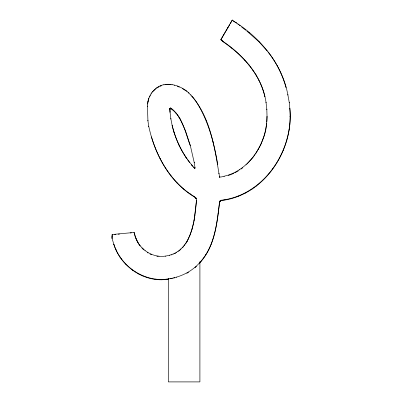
<?xml version="1.0" encoding="UTF-8"?>
<svg xmlns="http://www.w3.org/2000/svg" width="402" height="402" viewBox="0 0 402 402"><rect width="100%" height="100%" fill="white"/><g stroke="black" fill="none" stroke-linecap="round" stroke-linejoin="round"><path stroke-width="0.6" d="M168.825 279.043C145.248 283.495 120.831 267.044 113.866 244.466L113.826 244.135C120.66 266.189 143.861 282.179 166.986 279.088C180.011 277.541 192.588 271.561 200.905 261.245C214.763 245.28 216.944 223.271 219.402 203.166C219.598 202.105 219.799 200.598 221.035 200.261C264.199 195.377 293.802 150.026 289.827 108.46L289.867 108.791C293.842 150.358 264.24 195.714 221.075 200.593C219.839 200.93 219.638 202.437 219.442 203.497C216.969 224.291 214.537 247.361 199.382 263.29M195.04 168.086L194.221 162.363L194.261 162.694L190.312 145.504L185.478 130.771L180.076 118.922L177.523 114.831L174.418 111.138L171.031 108.218L170.317 108.143L169.9 108.666L170.051 112.203L169.85 109.671L169.89 110.002M196.392 200.814L196.417 200.256L196.432 201.146L196.392 200.814C194.684 220.809 191.704 250.938 167.403 255.727C152.152 259.34 136.735 247.768 134.152 232.652L136.188 238.904L138.74 244.094M113.866 244.466L112.032 238.296L112.073 238.627L112.178 234.522L134.012 232.467M112.178 234.522L112.007 237.557L111.967 237.225M219.778 177.202C219.452 176.508 219.778 176.986 220.12 177.031C222.688 176.975 225.18 175.764 227.693 175.307C251.898 167.473 266.988 141.263 267.003 116.595L266.787 121.791M264.375 134.982L264.416 135.313L265.692 130.414L266.722 123.007M219.643 177.071L218.934 173.287L218.974 173.619C214.331 145.001 209.14 111.645 186.769 91.063C180.99 86.862 173.86 83.912 166.619 84.299C155.579 84.887 147.127 95.57 147.474 106.324L147.433 105.992L147.931 120.831L147.891 120.499L148.74 126.434L148.7 126.102C154.675 154.217 169.388 181.975 194.643 197.111C195.171 197.699 196.07 198.085 196.266 198.925C196.276 197.905 195.211 197.402 194.603 196.779C172.739 183.684 158.639 160.921 151.464 136.911L151.499 137.243M194.005 220.753L194.045 221.085L196.377 201.734M190.312 145.504L190.352 145.836C185.428 133.258 182.759 116.284 170.488 108.434C169.935 108.54 169.845 109.223 169.88 109.681L169.855 109.032M148.871 98.239L147.624 104.053L147.584 103.721M189.654 236.095L192.121 228.994L193.895 221.693M255.677 153.268L255.717 153.599L260.772 144.75L264.235 135.846M289.867 108.791L289.254 102.47L289.294 102.801L287.852 94.701L287.892 95.033C282.174 63.225 259.014 36.286 232.135 20.246L220.914 39.406L223.16 41.501C244.145 55.737 262.436 76.676 266.059 102.575L266.018 102.244L266.848 109.424L266.812 109.093L267.044 116.927M185.679 243.336L185.719 243.667L187.126 241.431L189.407 236.356M150.036 96.003L149.544 97.008L149.504 96.676M195.01 167.74L194.844 168.217L194.89 167.85M223.607 35.054L220.939 39.803L223.2 41.833C242.356 55.079 259.632 73.395 264.868 96.761L264.828 96.43M229.703 24.718L223.904 34.537L223.864 34.205M230.321 23.683L232.135 20.246M246.974 164.011L252.712 157.72L255.049 154.514M185.096 244.522L184.156 245.798L184.116 245.466M183.473 246.602L182.443 247.808L182.402 247.476M153.956 90.52L155.283 89.294M196.437 266.26L195.101 267.521L195.06 267.189M180.016 250.124L181.056 248.843M178.89 251.024L179.654 250.441M241.079 169.026L242.421 168.046L242.381 167.714M157.453 87.696L156.71 88.184L156.669 87.852M237.381 171.468L238.326 170.88M175.674 253.104L174.835 253.567L174.795 253.235M186.784 273.295L188.337 272.461L188.297 272.129M234.944 172.775L236.421 172.011M231.406 174.362L233.959 173.287M161.433 85.737L160.192 86.229L160.152 85.897M194.824 167.88L194.819 168.222M228.261 175.463L230.894 174.579L230.859 174.247M170.026 278.792L172.428 278.284M173.629 278.033L174.83 277.782M114.64 234.587L115.851 234.451M118.273 234.18L119.484 234.044M130.263 232.949L131.384 232.864M169.307 84.264L169.348 84.596L166.659 84.631L166.619 84.299M194.709 167.9L194.794 168.227M194.699 168.227C183.784 156.534 175.89 141.157 172.162 125.374L172.202 125.705C175.086 137.469 179.89 148.83 186.88 158.75M156.825 256.139L157.875 256.285M232.542 20.447L233.999 21.406M177.825 86.52L179.337 87.113M194.633 168.207L194.488 167.82M150.011 254.039L151.514 254.697L151.474 254.365M182.267 88.485L186.362 91.088M147.152 252.431L148.087 252.999M234.436 21.708L236.436 23.095L236.396 22.763M237.818 24.085L238.743 24.743L238.703 24.411M239.215 25.11L240.165 25.849M241.582 26.959L245.848 30.281M246.798 31.024L258.943 41.763L267.32 51.124M188.081 92.435L188.925 93.128L188.885 92.797M141.846 247.873L143.906 249.918M193.533 167.252L194.196 167.85M191.302 164.644L192.804 166.428M191.699 95.912L193.277 97.701M219.643 176.79L219.683 177.121M268.079 52.049L269.214 53.441L269.174 53.109M134.082 232.532L134.193 232.984M139.851 245.652L138.951 244.175M194.02 98.631L195.769 101.043M187.598 159.74L189.754 162.72L189.714 162.388M269.556 53.928C277.089 63.918 282.581 75.345 285.983 87.37L285.943 87.038M217.698 164.091L217.738 164.423C213.97 142.514 208.251 120.429 196.121 101.525L196.081 101.193M219.542 176.629L219.572 176.93M196.196 198.487L196.457 200.588M172.202 125.705L170.835 118.66L170.875 118.992L170.011 111.872M289.993 116.289L290.033 116.62M289.792 124.022L289.832 124.354M283.536 79.521L283.576 79.852M289.184 129.615L289.224 129.946M280.757 72.591L280.797 72.923M286.797 140.162L286.837 140.494M277.45 65.898L277.491 66.23M273.636 59.481L273.677 59.813M283.299 150.062L283.34 150.393M278.596 159.534L278.636 159.865M258.903 41.431L258.943 41.763M263.215 90.716L263.255 91.048M272.576 168.83L272.616 169.162M266.621 123.891L266.662 124.223M261.189 85.134L261.23 85.465M265.652 130.082L265.692 130.414M258.782 79.797L258.823 80.129M268.37 174.001L268.41 174.332M255.973 74.656L256.014 74.988M262.732 139.77L262.772 140.102M249.124 32.537L249.165 32.869M252.783 69.747L252.823 70.079M248.949 64.687L248.984 65.018M262.451 180.146L262.491 180.478M258.37 148.936L258.411 149.268M244.773 59.908L244.813 60.24M256.386 185.804L256.426 186.136M252.672 157.388L252.712 157.72M240.275 55.426L240.316 55.757M254.2 187.588L254.24 187.92M232.647 20.18L232.688 20.512M232.562 20.135L232.663 20.497M232.472 20.11L232.572 20.457M249.516 161.091L249.552 161.423M232.391 20.1L232.482 20.437M232.346 20.105L232.326 20.452M232.271 20.125L232.291 20.467M251.878 189.191L251.918 189.523M246.074 164.539L246.114 164.875M231.949 48.18L231.989 48.511M227.813 27.492L227.854 27.823M245.331 192.865L245.371 193.196M239.698 169.674L239.738 170.006M223.16 41.501L223.2 41.833M222.236 40.808L222.276 41.14M221.492 40.165L221.532 40.496M220.924 39.386L220.989 39.944M236.873 171.428L236.909 171.76M238.27 195.92L238.311 196.251M231.049 198.221L231.09 198.553M224.07 176.267L224.11 176.599M224.04 199.638L224.08 199.97M219.809 176.915L219.849 177.247M215.593 152.966L215.633 153.298M221.035 200.261L221.075 200.593M220.924 200.296L220.964 200.628M220.814 200.337L220.854 200.668M220.713 200.387L220.753 200.719M220.613 200.442L220.653 200.774M220.517 200.503L220.552 200.834M220.422 200.573L220.462 200.905M220.336 200.648L220.376 200.98M220.256 200.729L220.296 201.06M213.025 141.77L213.065 142.102M220.18 200.819L220.15 201.241M220.045 201.005L220.085 201.337M219.989 201.106L220.03 201.437M219.939 201.211L219.979 201.543M219.753 201.683L219.793 202.015M219.603 202.171L219.643 202.502M219.487 202.663L219.527 202.995M219.402 203.166L219.442 203.497M210.362 132.323L210.402 132.655M218.16 213.201L218.201 213.532M206.206 120.786L206.246 121.118M201.322 110.173L201.362 110.505M215.316 230.356L215.356 230.688M213.588 237.155L213.628 237.487M211.301 243.783L211.341 244.114M193.633 97.817L193.674 98.148M190.87 94.686L190.91 95.018M208.784 249.391L208.824 249.722M186.769 91.063L186.809 91.395M205.723 254.722L205.764 255.054M184.553 89.52L184.593 89.852M203.422 258.064L203.462 258.396M196.121 198.286L196.201 198.719M192.03 165.277L192.071 165.609M196.015 198.101L196.111 198.523M195.885 197.93L195.99 198.347M195.809 197.854L195.849 198.186M194.603 196.779L194.643 197.111M195.744 207.894L195.784 208.226M185.478 130.771L185.518 131.102M200.905 261.245L200.945 261.576M192.769 195.422L192.809 195.754M194.91 215.125L194.95 215.457M177.282 85.993L177.322 86.324M185.759 156.926L185.799 157.257M190.106 193.674L190.146 194.005M180.076 118.922L180.111 119.253M178.87 116.831L178.91 117.163M192.081 228.663L192.121 228.994M174.659 85.189L174.699 85.52M182.232 151.182L182.272 151.514M177.523 114.831L177.563 115.163M176.036 112.932L176.076 113.263M171.981 84.586L172.021 84.917M179.046 145.027L179.086 145.363M174.418 111.138L174.458 111.47M183.397 188.764L183.433 189.096M170.649 84.385L170.689 84.716M173.227 109.977L173.267 110.309M176.302 138.665L176.342 138.997M188.332 238.768L188.372 239.1M172.076 108.992L172.116 109.324M171.081 108.254L171.121 108.585M174.001 132.092L174.041 132.424M187.086 241.099L187.126 241.431M170.981 108.193L171.071 108.55M170.87 108.143L170.966 108.5M167.966 84.239L168.001 84.571M170.815 108.128L170.855 108.46M170.699 108.103L170.795 108.445M170.639 108.093L170.679 108.424M170.533 108.093L170.619 108.424M170.488 108.098L170.488 108.434M170.403 108.113L170.443 108.445M170.358 108.128L170.358 108.475M170.277 108.163L170.277 108.515M170.197 108.208L170.167 108.6M170.091 108.304L170.096 108.671M170.026 108.384L170.036 108.756M169.971 108.47L169.951 108.947M169.9 108.666L169.93 109.048M165.282 84.445L165.322 84.777M176.996 182.789L177.036 183.121M163.956 84.681L163.996 85.013M170.95 175.785L170.991 176.116M158.951 86.47L158.991 86.802L157.825 87.455L157.785 87.123M178.086 251.27L178.126 251.602M176.473 252.31L176.513 252.642M165.307 167.805L165.348 168.136M155.589 88.666L155.629 88.998M154.559 89.556L154.599 89.887M176.594 277.073L176.634 277.405M153.594 90.505L152.73 91.847L152.69 91.515M173.046 254.034L173.086 254.365M160.122 158.664L160.162 158.996M151.855 92.586L151.896 92.917M171.207 254.722L171.247 255.054M151.092 93.711L151.132 94.043M150.247 95.163L150.288 95.495M169.322 255.29L169.363 255.622M155.388 148.062L155.428 148.393M148.353 99.837L148.393 100.168M147.951 101.475L147.991 101.806M165.463 256.029L165.503 256.36M166.986 279.088L167.026 279.42M164.393 279.385L164.433 279.717M161.785 279.506L161.825 279.837M158.885 256.099L158.926 256.431M159.172 279.445L159.212 279.777M155.077 279.038L155.117 279.37M151.026 278.274L151.067 278.606M145.027 250.597L145.067 250.928M146.871 277.119L146.911 277.45M143.087 248.913L143.127 249.245M140.097 245.702L140.137 246.034M142.821 275.621L142.861 275.953M137.951 242.542L137.992 242.873M136.976 240.592L137.017 240.924M136.147 238.572L136.188 238.904M138.745 273.742L138.785 274.074M134.821 271.566L134.861 271.898M132.64 270.114L132.68 270.445M130.595 268.471L130.635 268.802M125.791 263.868L125.831 264.199M121.399 258.843L121.439 259.174M119.836 256.702L119.876 257.034M118.464 254.436L118.505 254.767M115.987 249.451L116.027 249.783M111.992 236.688L112.032 237.019M199.905 261.596L199.905 381.9L168.302 381.9L168.302 278.511"/></g></svg>
